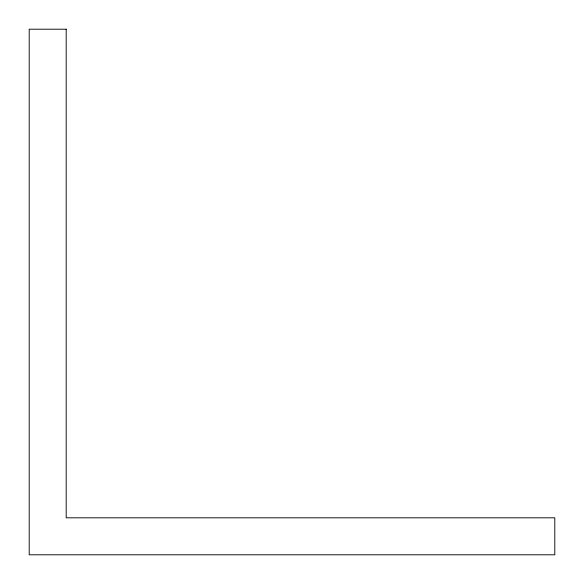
<?xml version="1.0" encoding="UTF-8"?>
<svg xmlns="http://www.w3.org/2000/svg" width="584" height="584" viewBox="0 0 584 584"><rect width="100%" height="100%" fill="white"/><g stroke="black" fill="none" stroke-linecap="round" stroke-linejoin="round"><path stroke-width="0.88" d="M66.189 29.2L29.2 29.2L29.2 554.8L554.8 554.8L554.8 517.811L66.189 517.811L66.189 29.2"/></g></svg>
